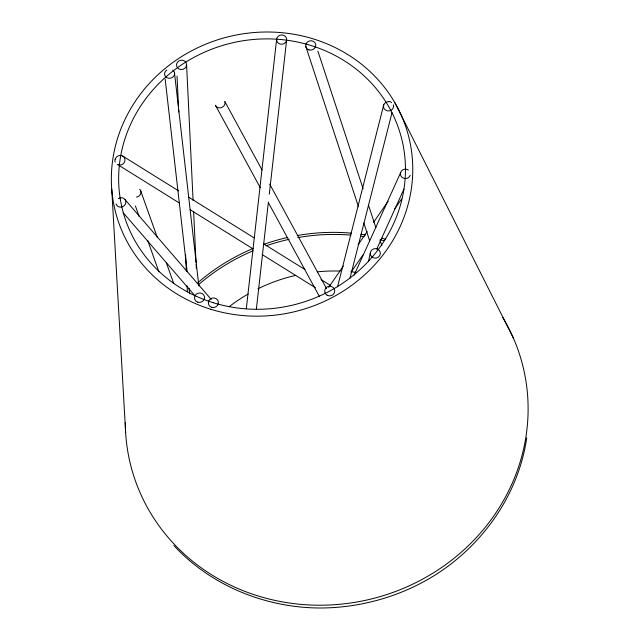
<?xml version="1.0" encoding="UTF-8"?>
<svg xmlns="http://www.w3.org/2000/svg" width="640" height="640" viewBox="0 0 640 640"><rect width="100%" height="100%" fill="white"/><g stroke="black" fill="none" stroke-linecap="round" stroke-linejoin="round"><path stroke-width="0.96" d="M246.32 308.704L276.568 39.832M256.344 309.232L268.4 202.08M269.296 194.144L286.592 40.368A5.048 4.656 -7.4 0 0 279.96 35.24A5.048 4.656 -7.4 0 0 278.36 43.208A5.048 4.656 -7.4 0 0 286.592 40.36M526.72 437.912C517.8 499.312 476.752 553.472 422.4 582.432L422.184 582.552C391.2 598.936 356.384 607.728 321.336 608L321.056 608C266.232 608.104 211.264 586.008 173.848 545.536M368.456 261.68L370.296 252.904M337.56 286.744L383.76 104.736M349.984 278.208L392.008 112.656M354.136 275.112L401.368 171.04A4.976 4.616 -1.2 0 1 406.984 169.4L408.376 170.08M376.808 249.016L403.968 188.992M410.144 175.344L409.416 176.648A4.976 4.616 -1.2 0 1 403.8 178.288L402.408 177.608A5.096 4.728 -1.2 0 1 400.64 172.344M328.68 287.344L343.408 266.008M358.136 244.672L367.2 231.544M373.432 222.52L388.16 201.184M351.144 272.032L363.04 254.8M394.76 208.848L401.56 199.008M166.864 70.096L165.688 71.08A4.952 4.44 -11.3 0 0 165.344 76.368L166.392 77.376A5.104 4.576 -11.3 0 0 172.304 77.464L173.48 76.48A4.952 4.44 -11.3 0 0 173.824 71.192L172.776 70.184M118.328 198.648L119.752 197.984A4.968 4.52 -25.4 0 1 125.112 199.688L211.232 299.424M122.736 156.08L178.656 190.904M188.824 197.24L254.072 237.864M263.392 243.672L304.912 269.528M321.008 279.552L330.328 285.36M119.792 165.904L179.104 202.84M190.12 209.704L252.824 248.752M262.144 254.552L315.528 287.8M123.208 212.744L194.328 295.104M262.04 169.984L224.808 101.496A4.896 4.336 -21.3 0 1 225.072 102.856L224.84 104.264A5.128 4.544 -21.3 0 1 220.176 107.84L218.64 107.776A4.896 4.336 -21.3 0 1 215.424 105.216L260.296 187.76M269.68 184.04L326.488 288.536M268.416 202.688L319.488 296.648M394.944 102.824L513.24 337.792M125.112 199.688L125.696 201A5.096 4.64 -25.4 0 1 123.464 206.232L122.04 206.896A4.968 4.52 -25.4 0 1 116.688 205.192L116.096 203.88M140.52 190.4L157.296 237.416M166.352 262.808L173.728 283.488M135.416 205.984L139.104 216.328M147.832 240.776L158.896 271.808M317.888 51.128L363.112 188.752M368.408 204.888L375.896 227.664M379.952 240.008L381.824 245.704M305.784 46.376L358.488 206.784M363.792 222.92L369.712 240.952M174.456 72.456L198.832 285.92M165.168 79.072L187.16 271.688M189.04 288.16L189.656 293.528M111.744 189.2L125.824 435.528A202.272 188.96 -15 0 0 384.248 595.352A202.272 188.96 -15 0 0 502.768 317.528M186.584 64.608A5.056 4.672 -10.9 0 1 179.128 69.032A5.056 4.672 -10.9 0 1 178.928 60.92A5.056 4.672 -10.9 0 1 186.584 64.608L193.08 200.416M193.608 211.4L196.048 262.328M196.144 264.32L196.328 268.32M177.032 76.08L178.464 106.04M178.656 110.032L178.752 112.024M185.584 254.824L186.344 270.8M187.064 285.776L187.352 291.768M125.616 432.56A202.272 188.96 -15 0 1 125.296 422.64M198.44 284.752A194.936 182.112 -15 0 1 253.176 250.76M265.872 245.896A194.936 182.112 -15 0 1 289.24 239.296M297.816 237.6A194.936 182.112 -15 0 1 350.888 235.136M360.456 236.168A194.936 182.112 -15 0 1 364.264 236.704M380.264 239.784A194.936 182.112 -15 0 1 383.976 240.696M197.888 282.688A194.936 182.112 -15 0 1 253.512 248.32M263.48 244.472A194.936 182.112 -15 0 1 287.744 237.44M297.264 235.528A194.936 182.112 -15 0 1 351.288 233.152M360.856 234.224A194.936 182.112 -15 0 1 365.608 234.936M381.568 238.168A194.936 182.112 -15 0 1 385.272 239.112M229.216 306.64A162.44 151.752 -15 0 1 248.208 293.968M257.888 288.816A162.44 151.752 -15 0 1 295.752 275.368M317.168 271.848A162.44 151.752 -15 0 1 340.064 271.08M350.96 271.792A162.44 151.752 -15 0 1 355.88 272.344M118.672 164.896A5.008 4.72 -27.1 0 0 124.792 161.288A5.072 4.784 -27.1 0 0 121.32 155.512M115.256 159.184A5.008 4.72 -27.1 0 1 121.384 155.584M118.592 164.952A5.072 4.784 -27.1 0 1 117.176 164.384M115.256 162.144A5.072 4.784 -27.1 0 1 115.12 159.176M139.656 189.248A5.008 4.544 -16.9 0 1 140.32 194.576A5.072 4.592 -16.9 0 1 136.52 197.08M388.736 101.568A5.072 4.68 -4.3 0 1 391.656 102.52M393.408 104.888A5.072 4.68 -4.3 0 1 393.608 106.328M393.528 106.384A5.008 4.616 -4.3 0 1 388.352 110.936A5.072 4.68 -4.3 0 1 383.472 106.168A5.008 4.616 -4.3 0 1 388.704 101.696M213.376 302.752A144.024 134.544 -15 0 0 403.216 145.736A144.024 134.544 -15 0 0 169.584 73.776A144.024 134.544 -15 0 0 213.376 302.752M210.888 309.304A151.36 141.4 -15 0 0 410.408 144.296A151.36 141.4 -15 0 0 164.872 68.672A151.36 141.4 -15 0 0 210.888 309.304M308.96 49.888A5.056 4.664 -16.1 0 0 315.704 44.48A5.056 4.664 -16.1 0 0 307.568 41.92A5.056 4.664 -16.1 0 0 308.96 49.888M211.584 307.304A5.048 4.808 -15.9 0 0 218.336 301.856A5.048 4.808 -15.9 0 0 210.192 299.088A5.048 4.808 -15.9 0 0 211.584 307.304M197.824 302.208A5.056 4.712 -14.2 0 0 204.496 296.712A5.056 4.712 -14.2 0 0 196.296 294.184A5.056 4.712 -14.2 0 0 197.824 302.208M327.12 295.224A5.04 4.816 -10.5 0 0 334.76 291.072A5.04 4.816 -10.5 0 0 327.296 286.872A5.04 4.816 -10.5 0 0 327.12 295.224M372.304 257.248A5.048 4.768 -8.4 0 0 380.312 253.816A5.048 4.768 -8.4 0 0 373.28 249.016A5.048 4.768 -8.4 0 0 372.304 257.248"/></g></svg>
